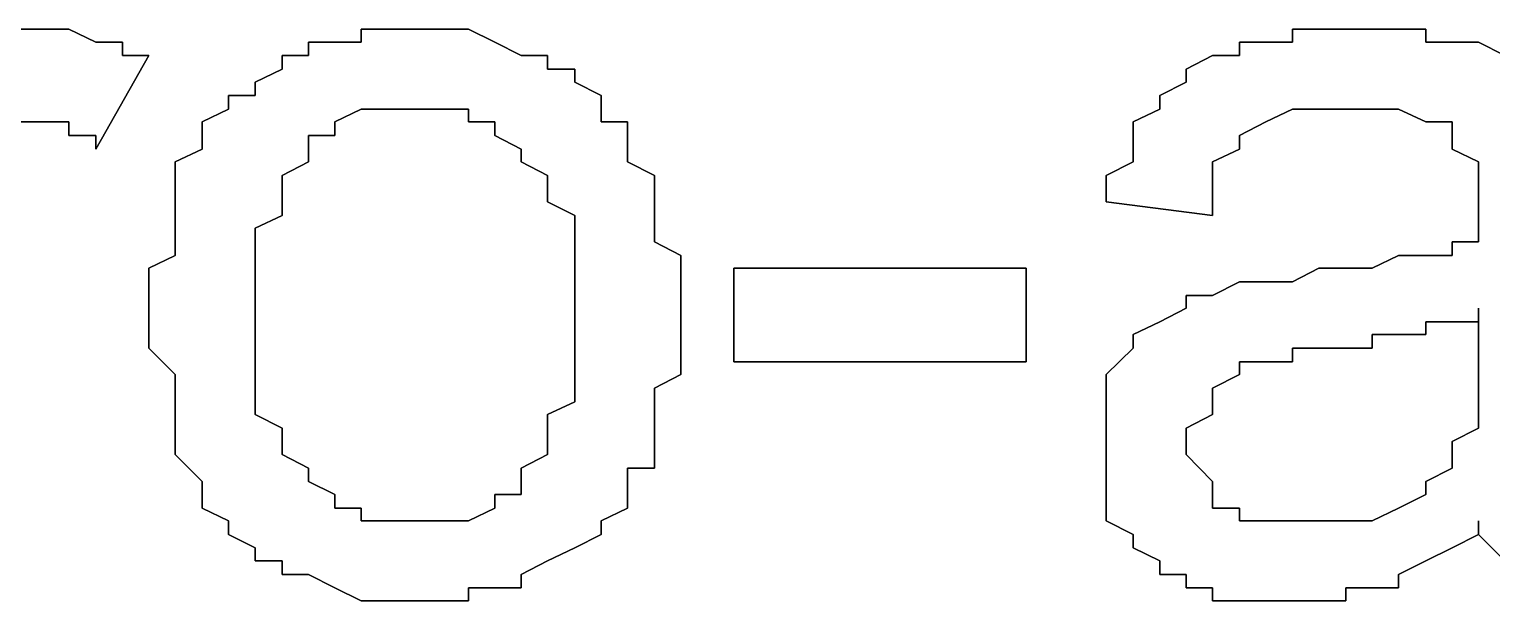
# Model space of a CAD drawing. Header units: metres. Extents: x 2.9 to 42.8, y 1.7 to 28.7.
# Drawn here: x 38.3663 to 38.5603, y 27.1304 to 27.2062 of the extents above; entities that cross this region are included whole.
import ezdxf

# ---------------------------------------------------------------- set-up
doc = ezdxf.new("R2010")
doc.units = ezdxf.units.M
doc.layers.add('GRIS', color=8, linetype='Continuous')

msp = doc.modelspace()

# ---------------------------------------------------------------- linework, layer by layer
at = {"layer": 'GRIS', "lineweight": -3}
for points in [[(38.3681, 27.2062), (38.3646, 27.2062), (38.3681, 27.2062)], [(38.3716, 27.2062), (38.3681, 27.2062), (38.3716, 27.2062)], [(38.3752, 27.2045), (38.3716, 27.2062), (38.3752, 27.2045)], [(38.414, 27.2062), (38.4104, 27.2062), (38.414, 27.2062)], [(38.4104, 27.2062), (38.4104, 27.2045), (38.4104, 27.2062)], [(38.4175, 27.2062), (38.414, 27.2062), (38.4175, 27.2062)], [(38.421, 27.2062), (38.4175, 27.2062), (38.421, 27.2062)], [(38.4246, 27.2062), (38.421, 27.2062), (38.4246, 27.2062)], [(38.4281, 27.2045), (38.4246, 27.2062), (38.4281, 27.2045)], [(38.5374, 27.2062), (38.5339, 27.2062), (38.5374, 27.2062)], [(38.5339, 27.2062), (38.5339, 27.2045), (38.5339, 27.2062)], [(38.541, 27.2062), (38.5374, 27.2062), (38.541, 27.2062)], [(38.5445, 27.2062), (38.541, 27.2062), (38.5445, 27.2062)], [(38.548, 27.2062), (38.5445, 27.2062), (38.548, 27.2062)], [(38.5516, 27.2062), (38.548, 27.2062), (38.5516, 27.2062)], [(38.5516, 27.2045), (38.5516, 27.2062), (38.5516, 27.2045)], [(38.3787, 27.2045), (38.3752, 27.2045), (38.3787, 27.2045)], [(38.3752, 27.1903), (38.3822, 27.2027), (38.3752, 27.1903)], [(38.3787, 27.2027), (38.3787, 27.2045), (38.3787, 27.2027)], [(38.3822, 27.2027), (38.3787, 27.2027), (38.3822, 27.2027)], [(38.4034, 27.2027), (38.3999, 27.2027), (38.4034, 27.2027)], [(38.3999, 27.2027), (38.3999, 27.2009), (38.3999, 27.2027)], [(38.4069, 27.2045), (38.4034, 27.2045), (38.4069, 27.2045)], [(38.4034, 27.2045), (38.4034, 27.2027), (38.4034, 27.2045)], [(38.4104, 27.2045), (38.4069, 27.2045), (38.4104, 27.2045)], [(38.4316, 27.2027), (38.4281, 27.2045), (38.4316, 27.2027)], [(38.4351, 27.2027), (38.4316, 27.2027), (38.4351, 27.2027)], [(38.4351, 27.2009), (38.4351, 27.2027), (38.4351, 27.2009)], [(38.5233, 27.2027), (38.5198, 27.2009), (38.5233, 27.2027)], [(38.5269, 27.2027), (38.5233, 27.2027), (38.5269, 27.2027)], [(38.5304, 27.2045), (38.5269, 27.2045), (38.5304, 27.2045)], [(38.5269, 27.2045), (38.5269, 27.2027), (38.5269, 27.2045)], [(38.5339, 27.2045), (38.5304, 27.2045), (38.5339, 27.2045)], [(38.5551, 27.2045), (38.5516, 27.2045), (38.5551, 27.2045)], [(38.5586, 27.2045), (38.5551, 27.2045), (38.5586, 27.2045)], [(38.5621, 27.2027), (38.5586, 27.2045), (38.5621, 27.2027)], [(38.3999, 27.2009), (38.3963, 27.1992), (38.3999, 27.2009)], [(38.4387, 27.2009), (38.4351, 27.2009), (38.4387, 27.2009)], [(38.4387, 27.1992), (38.4387, 27.2009), (38.4387, 27.1992)], [(38.5198, 27.2009), (38.5198, 27.1992), (38.5198, 27.2009)], [(38.3963, 27.1992), (38.3963, 27.1974), (38.3963, 27.1992)], [(38.4422, 27.1974), (38.4387, 27.1992), (38.4422, 27.1974)], [(38.5198, 27.1992), (38.5163, 27.1974), (38.5198, 27.1992)], [(38.3963, 27.1974), (38.3928, 27.1974), (38.3963, 27.1974)], [(38.3928, 27.1974), (38.3928, 27.1956), (38.3928, 27.1974)], [(38.4422, 27.1956), (38.4422, 27.1974), (38.4422, 27.1956)], [(38.5163, 27.1974), (38.5163, 27.1956), (38.5163, 27.1974)], [(38.3928, 27.1956), (38.3893, 27.1939), (38.3928, 27.1956)], [(38.4069, 27.1939), (38.4104, 27.1956), (38.4069, 27.1939)], [(38.4104, 27.1956), (38.414, 27.1956), (38.4104, 27.1956)], [(38.414, 27.1956), (38.4175, 27.1956), (38.414, 27.1956)], [(38.4175, 27.1956), (38.421, 27.1956), (38.4175, 27.1956)], [(38.421, 27.1956), (38.4246, 27.1956), (38.421, 27.1956)], [(38.4246, 27.1956), (38.4246, 27.1939), (38.4246, 27.1956)], [(38.4422, 27.1939), (38.4422, 27.1956), (38.4422, 27.1939)], [(38.5163, 27.1956), (38.5128, 27.1939), (38.5163, 27.1956)], [(38.5304, 27.1939), (38.5339, 27.1956), (38.5304, 27.1939)], [(38.5339, 27.1956), (38.5374, 27.1956), (38.5339, 27.1956)], [(38.5374, 27.1956), (38.541, 27.1956), (38.5374, 27.1956)], [(38.541, 27.1956), (38.5445, 27.1956), (38.541, 27.1956)], [(38.5445, 27.1956), (38.548, 27.1956), (38.5445, 27.1956)], [(38.548, 27.1956), (38.5516, 27.1939), (38.548, 27.1956)], [(38.3646, 27.1939), (38.3681, 27.1939), (38.3646, 27.1939)], [(38.3681, 27.1939), (38.3716, 27.1939), (38.3681, 27.1939)], [(38.3716, 27.1939), (38.3716, 27.1921), (38.3716, 27.1939)], [(38.3893, 27.1939), (38.3893, 27.1921), (38.3893, 27.1939)], [(38.4069, 27.1921), (38.4069, 27.1939), (38.4069, 27.1921)], [(38.4246, 27.1939), (38.4281, 27.1939), (38.4246, 27.1939)], [(38.4281, 27.1939), (38.4281, 27.1921), (38.4281, 27.1939)], [(38.4457, 27.1939), (38.4422, 27.1939), (38.4457, 27.1939)], [(38.4457, 27.1903), (38.4457, 27.1939), (38.4457, 27.1903)], [(38.5128, 27.1939), (38.5128, 27.1903), (38.5128, 27.1939)], [(38.5269, 27.1921), (38.5304, 27.1939), (38.5269, 27.1921)], [(38.5516, 27.1939), (38.5551, 27.1939), (38.5516, 27.1939)], [(38.5551, 27.1939), (38.5551, 27.1921), (38.5551, 27.1939)], [(38.3716, 27.1921), (38.3752, 27.1921), (38.3716, 27.1921)], [(38.3752, 27.1921), (38.3752, 27.1903), (38.3752, 27.1921)], [(38.3893, 27.1921), (38.3893, 27.1903), (38.3893, 27.1921)], [(38.4034, 27.1903), (38.4034, 27.1921), (38.4034, 27.1903)], [(38.4034, 27.1921), (38.4069, 27.1921), (38.4034, 27.1921)], [(38.4281, 27.1921), (38.4316, 27.1903), (38.4281, 27.1921)], [(38.5269, 27.1903), (38.5269, 27.1921), (38.5269, 27.1903)], [(38.5551, 27.1921), (38.5551, 27.1903), (38.5551, 27.1921)], [(38.3893, 27.1903), (38.3857, 27.1886), (38.3893, 27.1903)], [(38.4034, 27.1886), (38.4034, 27.1903), (38.4034, 27.1886)], [(38.4316, 27.1903), (38.4316, 27.1886), (38.4316, 27.1903)], [(38.4457, 27.1886), (38.4457, 27.1903), (38.4457, 27.1886)], [(38.5128, 27.1903), (38.5128, 27.1886), (38.5128, 27.1903)], [(38.5233, 27.1886), (38.5269, 27.1903), (38.5233, 27.1886)], [(38.5551, 27.1903), (38.5586, 27.1886), (38.5551, 27.1903)], [(38.3857, 27.1886), (38.3857, 27.1851), (38.3857, 27.1886)], [(38.3999, 27.1868), (38.4034, 27.1886), (38.3999, 27.1868)], [(38.4316, 27.1886), (38.4351, 27.1868), (38.4316, 27.1886)], [(38.4493, 27.1868), (38.4457, 27.1886), (38.4493, 27.1868)], [(38.5128, 27.1886), (38.5092, 27.1868), (38.5128, 27.1886)], [(38.5233, 27.1851), (38.5233, 27.1886), (38.5233, 27.1851)], [(38.5586, 27.1886), (38.5586, 27.1868), (38.5586, 27.1886)], [(38.3999, 27.1851), (38.3999, 27.1868), (38.3999, 27.1851)], [(38.4351, 27.1868), (38.4351, 27.1851), (38.4351, 27.1868)], [(38.4493, 27.1851), (38.4493, 27.1868), (38.4493, 27.1851)], [(38.5092, 27.1868), (38.5092, 27.1833), (38.5092, 27.1868)], [(38.5586, 27.1868), (38.5586, 27.1833), (38.5586, 27.1868)], [(38.3857, 27.1851), (38.3857, 27.1833), (38.3857, 27.1851)], [(38.3857, 27.1833), (38.3857, 27.1815), (38.3857, 27.1833)], [(38.3999, 27.1833), (38.3999, 27.1851), (38.3999, 27.1833)], [(38.3999, 27.1815), (38.3999, 27.1833), (38.3999, 27.1815)], [(38.4351, 27.1851), (38.4351, 27.1833), (38.4351, 27.1851)], [(38.4351, 27.1833), (38.4387, 27.1815), (38.4351, 27.1833)], [(38.4493, 27.1833), (38.4493, 27.1851), (38.4493, 27.1833)], [(38.4493, 27.1815), (38.4493, 27.1833), (38.4493, 27.1815)], [(38.5092, 27.1833), (38.5233, 27.1815), (38.5092, 27.1833)], [(38.5233, 27.1833), (38.5233, 27.1851), (38.5233, 27.1833)], [(38.5233, 27.1815), (38.5233, 27.1833), (38.5233, 27.1815)], [(38.5586, 27.1833), (38.5586, 27.1815), (38.5586, 27.1833)], [(38.3857, 27.1815), (38.3857, 27.1798), (38.3857, 27.1815)], [(38.3963, 27.1798), (38.3999, 27.1815), (38.3963, 27.1798)], [(38.4387, 27.1815), (38.4387, 27.1798), (38.4387, 27.1815)], [(38.4493, 27.178), (38.4493, 27.1815), (38.4493, 27.178)], [(38.5586, 27.1815), (38.5586, 27.178), (38.5586, 27.1815)], [(38.3857, 27.1798), (38.3857, 27.1762), (38.3857, 27.1798)], [(38.3963, 27.178), (38.3963, 27.1798), (38.3963, 27.178)], [(38.4387, 27.1798), (38.4387, 27.1762), (38.4387, 27.1798)], [(38.3963, 27.1745), (38.3963, 27.178), (38.3963, 27.1745)], [(38.4528, 27.1762), (38.4493, 27.178), (38.4528, 27.1762)], [(38.5586, 27.178), (38.5551, 27.178), (38.5586, 27.178)], [(38.5551, 27.178), (38.5551, 27.1762), (38.5551, 27.178)], [(38.3857, 27.1762), (38.3822, 27.1745), (38.3857, 27.1762)], [(38.4387, 27.1762), (38.4387, 27.1745), (38.4387, 27.1762)], [(38.4528, 27.1727), (38.4528, 27.1762), (38.4528, 27.1727)], [(38.548, 27.1762), (38.5445, 27.1745), (38.548, 27.1762)], [(38.5516, 27.1762), (38.548, 27.1762), (38.5516, 27.1762)], [(38.5551, 27.1762), (38.5516, 27.1762), (38.5551, 27.1762)], [(38.3822, 27.1745), (38.3822, 27.1709), (38.3822, 27.1745)], [(38.3963, 27.1727), (38.3963, 27.1745), (38.3963, 27.1727)], [(38.4387, 27.1745), (38.4387, 27.1709), (38.4387, 27.1745)], [(38.4986, 27.1745), (38.4598, 27.1745), (38.4986, 27.1745)], [(38.4598, 27.1745), (38.4598, 27.1621), (38.4598, 27.1745)], [(38.4986, 27.1621), (38.4986, 27.1745), (38.4986, 27.1621)], [(38.5374, 27.1745), (38.5339, 27.1727), (38.5374, 27.1745)], [(38.541, 27.1745), (38.5374, 27.1745), (38.541, 27.1745)], [(38.5445, 27.1745), (38.541, 27.1745), (38.5445, 27.1745)], [(38.3963, 27.1692), (38.3963, 27.1727), (38.3963, 27.1692)], [(38.4528, 27.1709), (38.4528, 27.1727), (38.4528, 27.1709)], [(38.5269, 27.1727), (38.5233, 27.1709), (38.5269, 27.1727)], [(38.5304, 27.1727), (38.5269, 27.1727), (38.5304, 27.1727)], [(38.5339, 27.1727), (38.5304, 27.1727), (38.5339, 27.1727)], [(38.3822, 27.1709), (38.3822, 27.1674), (38.3822, 27.1709)], [(38.4387, 27.1709), (38.4387, 27.1692), (38.4387, 27.1709)], [(38.4528, 27.1692), (38.4528, 27.1709), (38.4528, 27.1692)], [(38.5233, 27.1709), (38.5198, 27.1709), (38.5233, 27.1709)], [(38.5198, 27.1709), (38.5198, 27.1692), (38.5198, 27.1709)], [(38.3963, 27.1674), (38.3963, 27.1692), (38.3963, 27.1674)], [(38.4387, 27.1692), (38.4387, 27.1674), (38.4387, 27.1692)], [(38.4528, 27.1657), (38.4528, 27.1692), (38.4528, 27.1657)], [(38.5198, 27.1692), (38.5163, 27.1674), (38.5198, 27.1692)], [(38.5586, 27.1692), (38.5586, 27.1639), (38.5586, 27.1692)], [(38.5586, 27.1674), (38.5586, 27.1692), (38.5586, 27.1674)], [(38.3822, 27.1674), (38.3822, 27.1657), (38.3822, 27.1674)], [(38.3963, 27.1657), (38.3963, 27.1674), (38.3963, 27.1657)], [(38.4387, 27.1674), (38.4387, 27.1639), (38.4387, 27.1674)], [(38.5163, 27.1674), (38.5128, 27.1657), (38.5163, 27.1674)], [(38.5516, 27.1657), (38.5516, 27.1674), (38.5516, 27.1657)], [(38.5516, 27.1674), (38.5551, 27.1674), (38.5516, 27.1674)], [(38.5551, 27.1674), (38.5586, 27.1674), (38.5551, 27.1674)], [(38.3822, 27.1657), (38.3822, 27.1639), (38.3822, 27.1657)], [(38.3822, 27.1639), (38.3857, 27.1604), (38.3822, 27.1639)], [(38.3963, 27.1621), (38.3963, 27.1657), (38.3963, 27.1621)], [(38.4387, 27.1639), (38.4387, 27.1621), (38.4387, 27.1639)], [(38.4528, 27.1639), (38.4528, 27.1657), (38.4528, 27.1639)], [(38.4528, 27.1604), (38.4528, 27.1639), (38.4528, 27.1604)], [(38.5128, 27.1639), (38.5092, 27.1604), (38.5128, 27.1639)], [(38.5128, 27.1657), (38.5128, 27.1639), (38.5128, 27.1657)], [(38.5339, 27.1621), (38.5339, 27.1639), (38.5339, 27.1621)], [(38.5339, 27.1639), (38.5374, 27.1639), (38.5339, 27.1639)], [(38.5374, 27.1639), (38.541, 27.1639), (38.5374, 27.1639)], [(38.541, 27.1639), (38.5445, 27.1639), (38.541, 27.1639)], [(38.5445, 27.1639), (38.5445, 27.1657), (38.5445, 27.1639)], [(38.5445, 27.1657), (38.548, 27.1657), (38.5445, 27.1657)], [(38.548, 27.1657), (38.5516, 27.1657), (38.548, 27.1657)], [(38.5586, 27.1639), (38.5586, 27.1604), (38.5586, 27.1639)], [(38.3963, 27.1604), (38.3963, 27.1621), (38.3963, 27.1604)], [(38.4387, 27.1621), (38.4387, 27.1586), (38.4387, 27.1621)], [(38.4598, 27.1621), (38.4986, 27.1621), (38.4598, 27.1621)], [(38.5269, 27.1604), (38.5269, 27.1621), (38.5269, 27.1604)], [(38.5269, 27.1621), (38.5304, 27.1621), (38.5269, 27.1621)], [(38.5304, 27.1621), (38.5339, 27.1621), (38.5304, 27.1621)], [(38.3857, 27.1604), (38.3857, 27.1586), (38.3857, 27.1604)], [(38.3963, 27.1568), (38.3963, 27.1604), (38.3963, 27.1568)], [(38.4493, 27.1586), (38.4528, 27.1604), (38.4493, 27.1586)], [(38.5092, 27.1604), (38.5092, 27.1586), (38.5092, 27.1604)], [(38.5233, 27.1586), (38.5269, 27.1604), (38.5233, 27.1586)], [(38.5586, 27.1604), (38.5586, 27.1586), (38.5586, 27.1604)], [(38.3857, 27.1586), (38.3857, 27.1551), (38.3857, 27.1586)], [(38.4387, 27.1586), (38.4387, 27.1568), (38.4387, 27.1586)], [(38.4493, 27.1568), (38.4493, 27.1586), (38.4493, 27.1568)], [(38.5092, 27.1586), (38.5092, 27.1568), (38.5092, 27.1586)], [(38.5233, 27.1568), (38.5233, 27.1586), (38.5233, 27.1568)], [(38.5586, 27.1586), (38.5586, 27.1551), (38.5586, 27.1586)], [(38.3963, 27.1551), (38.3963, 27.1568), (38.3963, 27.1551)], [(38.4387, 27.1568), (38.4351, 27.1551), (38.4387, 27.1568)], [(38.4493, 27.1533), (38.4493, 27.1568), (38.4493, 27.1533)], [(38.5092, 27.1568), (38.5092, 27.1533), (38.5092, 27.1568)], [(38.5233, 27.1551), (38.5233, 27.1568), (38.5233, 27.1551)], [(38.3857, 27.1551), (38.3857, 27.1533), (38.3857, 27.1551)], [(38.3999, 27.1533), (38.3963, 27.1551), (38.3999, 27.1533)], [(38.4351, 27.1551), (38.4351, 27.1533), (38.4351, 27.1551)], [(38.5198, 27.1533), (38.5233, 27.1551), (38.5198, 27.1533)], [(38.5586, 27.1551), (38.5586, 27.1533), (38.5586, 27.1551)], [(38.3857, 27.1533), (38.3857, 27.1515), (38.3857, 27.1533)], [(38.3999, 27.1515), (38.3999, 27.1533), (38.3999, 27.1515)], [(38.4351, 27.1533), (38.4351, 27.1515), (38.4351, 27.1533)], [(38.4493, 27.1515), (38.4493, 27.1533), (38.4493, 27.1515)], [(38.5092, 27.1533), (38.5092, 27.1515), (38.5092, 27.1533)], [(38.5198, 27.1515), (38.5198, 27.1533), (38.5198, 27.1515)], [(38.5586, 27.1533), (38.5551, 27.1515), (38.5586, 27.1533)], [(38.3857, 27.1515), (38.3857, 27.1498), (38.3857, 27.1515)], [(38.3999, 27.1498), (38.3999, 27.1515), (38.3999, 27.1498)], [(38.4351, 27.1515), (38.4351, 27.1498), (38.4351, 27.1515)], [(38.4493, 27.1498), (38.4493, 27.1515), (38.4493, 27.1498)], [(38.5092, 27.1515), (38.5092, 27.148), (38.5092, 27.1515)], [(38.5198, 27.1498), (38.5198, 27.1515), (38.5198, 27.1498)], [(38.5551, 27.1515), (38.5551, 27.1498), (38.5551, 27.1515)], [(38.3857, 27.1498), (38.3893, 27.1462), (38.3857, 27.1498)], [(38.4034, 27.148), (38.3999, 27.1498), (38.4034, 27.148)], [(38.4351, 27.1498), (38.4316, 27.148), (38.4351, 27.1498)], [(38.4493, 27.148), (38.4493, 27.1498), (38.4493, 27.148)], [(38.5233, 27.1462), (38.5198, 27.1498), (38.5233, 27.1462)], [(38.5551, 27.1498), (38.5551, 27.148), (38.5551, 27.1498)], [(38.4034, 27.1462), (38.4034, 27.148), (38.4034, 27.1462)], [(38.4316, 27.148), (38.4316, 27.1462), (38.4316, 27.148)], [(38.4457, 27.1445), (38.4457, 27.148), (38.4457, 27.1445)], [(38.4457, 27.148), (38.4493, 27.148), (38.4457, 27.148)], [(38.5092, 27.148), (38.5092, 27.1462), (38.5092, 27.148)], [(38.5551, 27.148), (38.5516, 27.1462), (38.5551, 27.148)], [(38.3893, 27.1462), (38.3893, 27.1445), (38.3893, 27.1462)], [(38.3893, 27.1445), (38.3893, 27.1427), (38.3893, 27.1445)], [(38.4069, 27.1445), (38.4034, 27.1462), (38.4069, 27.1445)], [(38.4069, 27.1427), (38.4069, 27.1445), (38.4069, 27.1427)], [(38.4316, 27.1445), (38.4281, 27.1445), (38.4316, 27.1445)], [(38.4281, 27.1445), (38.4281, 27.1427), (38.4281, 27.1445)], [(38.4316, 27.1462), (38.4316, 27.1445), (38.4316, 27.1462)], [(38.4457, 27.1427), (38.4457, 27.1445), (38.4457, 27.1427)], [(38.5092, 27.1462), (38.5092, 27.1445), (38.5092, 27.1462)], [(38.5092, 27.1445), (38.5092, 27.141), (38.5092, 27.1445)], [(38.5233, 27.1445), (38.5233, 27.1462), (38.5233, 27.1445)], [(38.5233, 27.1427), (38.5233, 27.1445), (38.5233, 27.1427)], [(38.5516, 27.1445), (38.548, 27.1427), (38.5516, 27.1445)], [(38.5516, 27.1462), (38.5516, 27.1445), (38.5516, 27.1462)], [(38.3893, 27.1427), (38.3928, 27.141), (38.3893, 27.1427)], [(38.4104, 27.1427), (38.4069, 27.1427), (38.4104, 27.1427)], [(38.4104, 27.141), (38.4104, 27.1427), (38.4104, 27.141)], [(38.4281, 27.1427), (38.4246, 27.141), (38.4281, 27.1427)], [(38.4422, 27.141), (38.4457, 27.1427), (38.4422, 27.141)], [(38.5269, 27.1427), (38.5233, 27.1427), (38.5269, 27.1427)], [(38.5269, 27.141), (38.5269, 27.1427), (38.5269, 27.141)], [(38.548, 27.1427), (38.5445, 27.141), (38.548, 27.1427)], [(38.3928, 27.141), (38.3928, 27.1392), (38.3928, 27.141)], [(38.414, 27.141), (38.4104, 27.141), (38.414, 27.141)], [(38.4175, 27.141), (38.414, 27.141), (38.4175, 27.141)], [(38.421, 27.141), (38.4175, 27.141), (38.421, 27.141)], [(38.4246, 27.141), (38.421, 27.141), (38.4246, 27.141)], [(38.4422, 27.1392), (38.4422, 27.141), (38.4422, 27.1392)], [(38.5092, 27.141), (38.5128, 27.1392), (38.5092, 27.141)], [(38.5304, 27.141), (38.5269, 27.141), (38.5304, 27.141)], [(38.5339, 27.141), (38.5304, 27.141), (38.5339, 27.141)], [(38.5374, 27.141), (38.5339, 27.141), (38.5374, 27.141)], [(38.541, 27.141), (38.5374, 27.141), (38.541, 27.141)], [(38.5445, 27.141), (38.541, 27.141), (38.5445, 27.141)], [(38.5586, 27.141), (38.5586, 27.1392), (38.5586, 27.141)], [(38.5586, 27.1392), (38.5586, 27.141), (38.5586, 27.1392)], [(38.3928, 27.1392), (38.3963, 27.1374), (38.3928, 27.1392)], [(38.4387, 27.1374), (38.4422, 27.1392), (38.4387, 27.1374)], [(38.5128, 27.1392), (38.5128, 27.1374), (38.5128, 27.1392)], [(38.5551, 27.1374), (38.5586, 27.1392), (38.5551, 27.1374)], [(38.5586, 27.1392), (38.5621, 27.1357), (38.5586, 27.1392)], [(38.3963, 27.1374), (38.3963, 27.1357), (38.3963, 27.1374)], [(38.4351, 27.1357), (38.4387, 27.1374), (38.4351, 27.1357)], [(38.5128, 27.1374), (38.5163, 27.1357), (38.5128, 27.1374)], [(38.5516, 27.1357), (38.5551, 27.1374), (38.5516, 27.1357)], [(38.3963, 27.1357), (38.3999, 27.1357), (38.3963, 27.1357)], [(38.3999, 27.1357), (38.3999, 27.1339), (38.3999, 27.1357)], [(38.4316, 27.1339), (38.4351, 27.1357), (38.4316, 27.1339)], [(38.5163, 27.1357), (38.5163, 27.1339), (38.5163, 27.1357)], [(38.548, 27.1339), (38.5516, 27.1357), (38.548, 27.1339)], [(38.3999, 27.1339), (38.4034, 27.1339), (38.3999, 27.1339)], [(38.4034, 27.1339), (38.4069, 27.1321), (38.4034, 27.1339)], [(38.4316, 27.1321), (38.4316, 27.1339), (38.4316, 27.1321)], [(38.5163, 27.1339), (38.5198, 27.1339), (38.5163, 27.1339)], [(38.5198, 27.1339), (38.5198, 27.1321), (38.5198, 27.1339)], [(38.548, 27.1321), (38.548, 27.1339), (38.548, 27.1321)], [(38.4069, 27.1321), (38.4104, 27.1304), (38.4069, 27.1321)], [(38.4246, 27.1304), (38.4246, 27.1321), (38.4246, 27.1304)], [(38.4246, 27.1321), (38.4281, 27.1321), (38.4246, 27.1321)], [(38.4281, 27.1321), (38.4316, 27.1321), (38.4281, 27.1321)], [(38.5198, 27.1321), (38.5233, 27.1321), (38.5198, 27.1321)], [(38.5233, 27.1321), (38.5233, 27.1304), (38.5233, 27.1321)], [(38.541, 27.1304), (38.541, 27.1321), (38.541, 27.1304)], [(38.541, 27.1321), (38.5445, 27.1321), (38.541, 27.1321)], [(38.5445, 27.1321), (38.548, 27.1321), (38.5445, 27.1321)], [(38.4104, 27.1304), (38.414, 27.1304), (38.4104, 27.1304)], [(38.414, 27.1304), (38.4175, 27.1304), (38.414, 27.1304)], [(38.4175, 27.1304), (38.421, 27.1304), (38.4175, 27.1304)], [(38.421, 27.1304), (38.4246, 27.1304), (38.421, 27.1304)], [(38.5233, 27.1304), (38.5269, 27.1304), (38.5233, 27.1304)], [(38.5269, 27.1304), (38.5304, 27.1304), (38.5269, 27.1304)], [(38.5304, 27.1304), (38.5339, 27.1304), (38.5304, 27.1304)], [(38.5339, 27.1304), (38.5374, 27.1304), (38.5339, 27.1304)], [(38.5374, 27.1304), (38.541, 27.1304), (38.5374, 27.1304)]]:
    msp.add_lwpolyline(points, dxfattribs=at)

doc.saveas('drawing.dxf')
